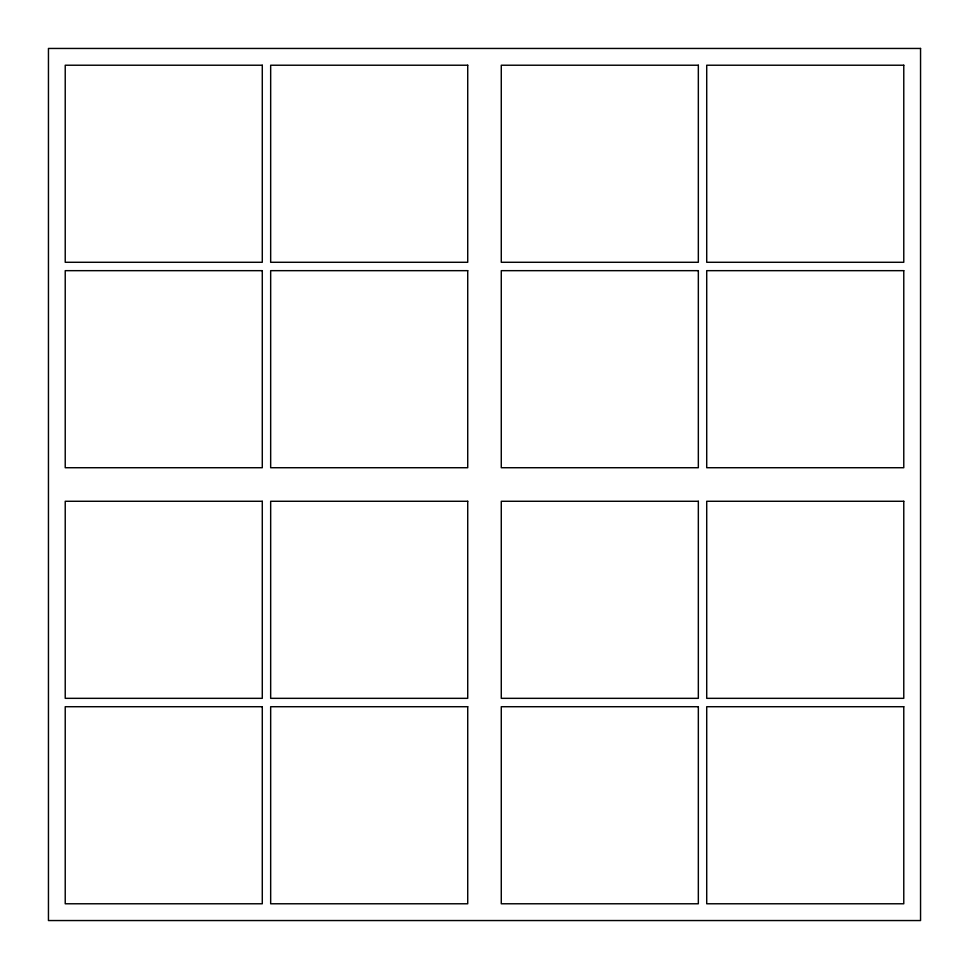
<?xml version="1.0" encoding="UTF-8"?>
<svg xmlns="http://www.w3.org/2000/svg" width="969" height="969" viewBox="0 0 969 969"><rect width="100%" height="100%" fill="white"/><g stroke="black" fill="none" stroke-linecap="round" stroke-linejoin="round"><path stroke-width="1.45" d="M920.55 48.45L48.45 48.45L48.45 920.55L920.55 920.55L920.55 48.45M262.284 65.226L65.226 65.226L65.226 262.284L262.284 262.284L262.284 65.226M467.724 65.226L270.666 65.226L270.666 262.284L467.724 262.284L467.724 65.226M698.334 65.226L501.276 65.226L501.276 262.284L698.334 262.284L698.334 65.226M903.774 65.226L706.716 65.226L706.716 262.284L903.774 262.284L903.774 65.226M262.284 270.666L65.226 270.666L65.226 467.724L262.284 467.724L262.284 270.666M467.724 270.666L270.666 270.666L270.666 467.724L467.724 467.724L467.724 270.666M698.334 270.666L501.276 270.666L501.276 467.724L698.334 467.724L698.334 270.666M903.774 270.666L706.716 270.666L706.716 467.724L903.774 467.724L903.774 270.666M262.284 501.276L65.226 501.276L65.226 698.334L262.284 698.334L262.284 501.276M467.724 501.276L270.666 501.276L270.666 698.334L467.724 698.334L467.724 501.276M698.334 501.276L501.276 501.276L501.276 698.334L698.334 698.334L698.334 501.276M903.774 501.276L706.716 501.276L706.716 698.334L903.774 698.334L903.774 501.276M262.284 706.716L65.226 706.716L65.226 903.774L262.284 903.774L262.284 706.716M467.724 706.716L270.666 706.716L270.666 903.774L467.724 903.774L467.724 706.716M698.334 706.716L501.276 706.716L501.276 903.774L698.334 903.774L698.334 706.716M903.774 706.716L706.716 706.716L706.716 903.774L903.774 903.774L903.774 706.716"/></g></svg>
